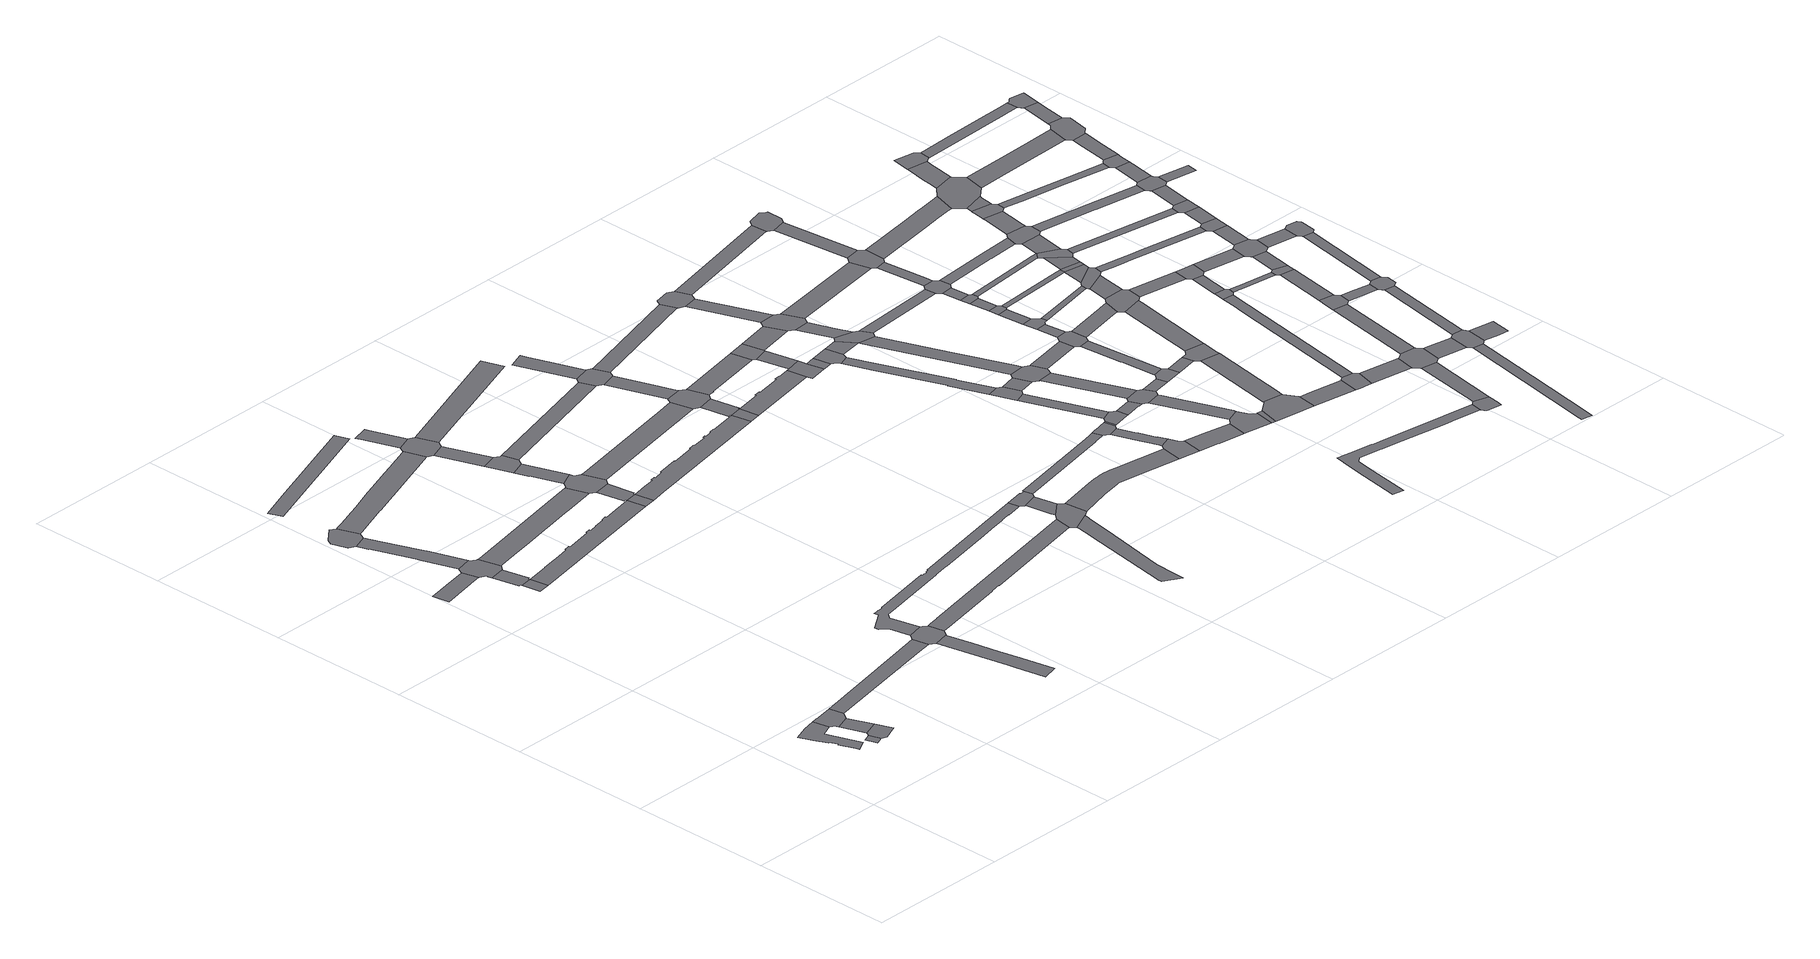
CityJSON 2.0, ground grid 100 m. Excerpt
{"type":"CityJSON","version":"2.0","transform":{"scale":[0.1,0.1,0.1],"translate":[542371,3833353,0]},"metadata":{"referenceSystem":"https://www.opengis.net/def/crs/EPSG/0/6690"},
"CityObjects":{
"road1":{"type":"Road","attributes":{"RoadStructureAttribute.sectionType":"1"},"geometry":[{"type":"MultiSurface","lod":"1","boundaries":[[[0,1,2,3,4,5,6,7,8,9,10,11,12]]]}]},
"road2":{"type":"Road","attributes":{"RoadStructureAttribute.sectionType":"1"},"geometry":[{"type":"MultiSurface","lod":"1","boundaries":[[[13,14,15,16]]]}]},
"road3":{"type":"Road","attributes":{"RoadStructureAttribute.sectionType":"1"},"geometry":[{"type":"MultiSurface","lod":"1","boundaries":[[[17,18,19,20]]]}]},
"road4":{"type":"Road","geometry":[{"type":"MultiSurface","lod":"1","boundaries":[[[21,22,23,0,12,24,25,26,18,17,27]]]}]},
"road5":{"type":"Road","geometry":[{"type":"MultiSurface","lod":"1","boundaries":[[[20,19,28,29,13,16,30,31,32,33]]]}]},
"road6":{"type":"Road","attributes":{"RoadStructureAttribute.sectionType":"1"},"geometry":[{"type":"MultiSurface","lod":"1","boundaries":[[[34,35,36,37,38,39,40,41]]]}]},
"road7":{"type":"Road","attributes":{"RoadStructureAttribute.sectionType":"1"},"geometry":[{"type":"MultiSurface","lod":"1","boundaries":[[[42,43,44,21,27,45,46,47]]]}]},
"road8":{"type":"Road","geometry":[{"type":"MultiSurface","lod":"1","boundaries":[[[48,49,50,51,52,53,54,55,56,57,58,59,60]]]}]},
"road9":{"type":"Road","geometry":[{"type":"MultiSurface","lod":"1","boundaries":[[[61,62,63,64]]]}]},
"road10":{"type":"Road","attributes":{"RoadStructureAttribute.sectionType":"1"},"geometry":[{"type":"MultiSurface","lod":"1","boundaries":[[[65,66,67,68,69,70,62,61]]]}]},
"road11":{"type":"Road","attributes":{"RoadStructureAttribute.sectionType":"1"},"geometry":[{"type":"MultiSurface","lod":"1","boundaries":[[[71,72,73,58,57,74,75,76,77,78,79]]]}]},
"road12":{"type":"Road","geometry":[{"type":"MultiSurface","lod":"1","boundaries":[[[80,81,79,78,82,83,84,34,41,85,86,87,68,67,88,89,90]]]}]},
"road13":{"type":"Road","attributes":{"RoadStructureAttribute.sectionType":"1"},"geometry":[{"type":"MultiSurface","lod":"1","boundaries":[[[91,92,93,94,95,96,97,98,99,100,101]]]}]},
"road14":{"type":"Road","geometry":[{"type":"MultiSurface","lod":"1","boundaries":[[[102,103,104,42,47,105,97,96,106,107]]]}]},
"road15":{"type":"Road","attributes":{"RoadStructureAttribute.sectionType":"1"},"geometry":[{"type":"MultiSurface","lod":"1","boundaries":[[[108,109,110,111,112]]]}]},
"road16":{"type":"Road","attributes":{"RoadStructureAttribute.sectionType":"1"},"geometry":[{"type":"MultiSurface","lod":"1","boundaries":[[[113,114,115,116,117,118,119,120,121,122,60,59,123,124,125,126,127]]]}]},
"road17":{"type":"Road","attributes":{"RoadStructureAttribute.sectionType":"1"},"geometry":[{"type":"MultiSurface","lod":"1","boundaries":[[[128,129,130,131,132,133,134,135,136,137,138,139,140,141,142,143,144,145,146,147,148,149,150,151,152,61,64,153]]]}]},
"road18":{"type":"Road","attributes":{"RoadStructureAttribute.sectionType":"1"},"geometry":[{"type":"MultiSurface","lod":"1","boundaries":[[[154,155,90,89,156,157,158,159,160,161,162]]]}]},
"road19":{"type":"Road","attributes":{"RoadStructureAttribute.sectionType":"1"},"geometry":[{"type":"MultiSurface","lod":"1","boundaries":[[[163,164,165,166,167,168]]]}]},
"road20":{"type":"Road","geometry":[{"type":"MultiSurface","lod":"1","boundaries":[[[168,167,113,127,169,170,171,172]]]}]},
"road21":{"type":"Road","attributes":{"RoadStructureAttribute.sectionType":"1"},"geometry":[{"type":"MultiSurface","lod":"1","boundaries":[[[170,169,173,174]]]}]},
"road22":{"type":"Road","geometry":[{"type":"MultiSurface","lod":"1","boundaries":[[[175,128,153,176]]]}]},
"road23":{"type":"Road","attributes":{"RoadStructureAttribute.sectionType":"1"},"geometry":[{"type":"MultiSurface","lod":"1","boundaries":[[[177,178,179,180,181,182,128,175]]]}]},
"road24":{"type":"Road","geometry":[{"type":"MultiSurface","lod":"1","boundaries":[[[183,184,174,173,185,186,187,188,189,190]]]}]},
"road25":{"type":"Road","attributes":{"RoadStructureAttribute.sectionType":"1"},"geometry":[{"type":"MultiSurface","lod":"1","boundaries":[[[191,187,186,192,193,194,195,196]]]}]},
"road26":{"type":"Road","geometry":[{"type":"MultiSurface","lod":"1","boundaries":[[[197,198,196,195,199,200,154,162,180,179,201,202]]]}]},
"road27":{"type":"Road","attributes":{"RoadStructureAttribute.sectionType":"1"},"geometry":[{"type":"MultiSurface","lod":"1","boundaries":[[[203,204,205,206,207,208,209,210,211,212,213,214,215,216,217,218,219,220,221,222,223,224,225,226,227,104,103,228,229,230,231,232,233,234,235,236,237,238,239,240,241,242,243,244,245,246,247]]]}]},
"road28":{"type":"Road","attributes":{"RoadStructureAttribute.sectionType":"1"},"geometry":[{"type":"MultiSurface","lod":"1","boundaries":[[[248,249,250,251,252,253,254,107,106,255,256,257,258,259,260,261,262]]]}]},
"road29":{"type":"Road","attributes":{"RoadStructureAttribute.sectionType":"1"},"geometry":[{"type":"MultiSurface","lod":"1","boundaries":[[[263,172,171,264]]]}]},
"road30":{"type":"Road","attributes":{"RoadStructureAttribute.sectionType":"1"},"geometry":[{"type":"MultiSurface","lod":"1","boundaries":[[[265,266,267,268,269,270,271,272,273,274,275,276,277,278,279,280,281,282,283,284,285,286,175,176,287,288,289]]]}]},
"road31":{"type":"Road","attributes":{"RoadStructureAttribute.sectionType":"1"},"geometry":[{"type":"MultiSurface","lod":"1","boundaries":[[[290,291,292,190,189,293,294,295]]]}]},
"road32":{"type":"Road","attributes":{"RoadStructureAttribute.sectionType":"1"},"geometry":[{"type":"MultiSurface","lod":"1","boundaries":[[[296,297,298,299,202,201,300,301]]]}]},
"road33":{"type":"Road","attributes":{"RoadStructureAttribute.sectionType":"1"},"geometry":[{"type":"MultiSurface","lod":"1","boundaries":[[[302,303,304,305,306,307,308,309,310,311,312,313,314,315]]]}]},
"road34":{"type":"Road","geometry":[{"type":"MultiSurface","lod":"1","boundaries":[[[316,317,318,248,262,319,320,308,307,321,322]]]}]},
"road35":{"type":"Road","attributes":{"RoadStructureAttribute.sectionType":"1"},"geometry":[{"type":"MultiSurface","lod":"1","boundaries":[[[323,324,325,318,317]]]}]},
"road36":{"type":"Road","geometry":[{"type":"MultiSurface","lod":"1","boundaries":[[[326,327,203,247,328,324,323,329,330,331]]]}]},
"road37":{"type":"Road","attributes":{"RoadStructureAttribute.sectionType":"1"},"geometry":[{"type":"MultiSurface","lod":"1","boundaries":[[[332,333,334,335,336,337,338]]]}]},
"road38":{"type":"Road","geometry":[{"type":"MultiSurface","lod":"1","boundaries":[[[339,265,289,340]]]}]},
"road39":{"type":"Road","geometry":[{"type":"MultiSurface","lod":"1","boundaries":[[[341,338,337,290,295,342,343,344,345]]]}]},
"road40":{"type":"Road","attributes":{"RoadStructureAttribute.sectionType":"1"},"geometry":[{"type":"MultiSurface","lod":"1","boundaries":[[[346,347,348,349,350,351,265,339]]]}]},
"road41":{"type":"Road","attributes":{"RoadStructureAttribute.sectionType":"1"},"geometry":[{"type":"MultiSurface","lod":"1","boundaries":[[[352,353,343,342,354,355,356]]]}]},
"road42":{"type":"Road","geometry":[{"type":"MultiSurface","lod":"1","boundaries":[[[356,355,357,296,301,349,348,358,359,360]]]}]},
"road43":{"type":"Road","attributes":{"RoadStructureAttribute.sectionType":"1"},"geometry":[{"type":"MultiSurface","lod":"1","boundaries":[[[361,362,363,364,365,366,367,368,369,339,340,370]]]}]},
"road44":{"type":"Road","attributes":{"RoadStructureAttribute.sectionType":"1"},"geometry":[{"type":"MultiSurface","lod":"1","boundaries":[[[371,372,373,374,375,376,377,378,379,380,381,382,322,321,383,384,385,386,387,388,389,390,391]]]}]},
"road45":{"type":"Road","attributes":{"RoadStructureAttribute.sectionType":"1"},"geometry":[{"type":"MultiSurface","lod":"1","boundaries":[[[392,393,394,395,331,330,396,397,398]]]}]},
"road46":{"type":"Road","attributes":{"RoadStructureAttribute.sectionType":"1"},"geometry":[{"type":"MultiSurface","lod":"1","boundaries":[[[399,360,359,400,401,402]]]}]},
"road47":{"type":"Road","attributes":{"RoadStructureAttribute.sectionType":"1"},"geometry":[{"type":"MultiSurface","lod":"1","boundaries":[[[403,345,344,404]]]}]},
"road48":{"type":"Road","geometry":[{"type":"MultiSurface","lod":"1","boundaries":[[[405,406,407,408,361,370,409,410,411]]]}]},
"road49":{"type":"Road","attributes":{"RoadStructureAttribute.sectionType":"1"},"geometry":[{"type":"MultiSurface","lod":"1","boundaries":[[[412,413,408,407]]]}]},
"road50":{"type":"Road","geometry":[{"type":"MultiSurface","lod":"1","boundaries":[[[414,399,402,415,413,412,416]]]}]},
"road51":{"type":"Road","attributes":{"RoadStructureAttribute.sectionType":"1"},"geometry":[{"type":"MultiSurface","lod":"1","boundaries":[[[417,411,410,418,419]]]}]},
"road52":{"type":"Road","geometry":[{"type":"MultiSurface","lod":"1","boundaries":[[[420,421,422,423,424,391,390,425,426]]]}]},
"road53":{"type":"Road","geometry":[{"type":"MultiSurface","lod":"1","boundaries":[[[427,428,429,430,431,432,392,398,433,434,435,436]]]}]},
"road54":{"type":"Road","attributes":{"RoadStructureAttribute.sectionType":"1"},"geometry":[{"type":"MultiSurface","lod":"1","boundaries":[[[437,438,439,440,435,434,441,442,443,444,445,423,422]]]}]},
"road55":{"type":"Road","geometry":[{"type":"MultiSurface","lod":"1","boundaries":[[[446,417,419,447,448,449,450]]]}]},
"road56":{"type":"Road","attributes":{"RoadStructureAttribute.sectionType":"1"},"geometry":[{"type":"MultiSurface","lod":"1","boundaries":[[[451,414,416,452]]]}]},
"road57":{"type":"Road","attributes":{"RoadStructureAttribute.sectionType":"1"},"geometry":[{"type":"MultiSurface","lod":"1","boundaries":[[[453,454,455,456,449,448,457,458,459,460,461]]]}]},
"road58":{"type":"Road","attributes":{"RoadStructureAttribute.sectionType":"1"},"geometry":[{"type":"MultiSurface","lod":"1","boundaries":[[[462,463,427,436,464]]]}]},
"road59":{"type":"Road","geometry":[{"type":"MultiSurface","lod":"1","boundaries":[[[461,460,465,466,467,468,469,470]]]}]},
"road60":{"type":"Road","attributes":{"RoadStructureAttribute.sectionType":"1"},"geometry":[{"type":"MultiSurface","lod":"1","boundaries":[[[468,467,471,472]]]}]},
"road61":{"type":"Road","geometry":[{"type":"MultiSurface","lod":"1","boundaries":[[[473,472,471,462,464,474,475,476]]]}]},
"road62":{"type":"Road","attributes":{"RoadStructureAttribute.sectionType":"1"},"geometry":[{"type":"MultiSurface","lod":"1","boundaries":[[[477,446,450,478,479]]]}]},
"road63":{"type":"Road","attributes":{"RoadStructureAttribute.sectionType":"1"},"geometry":[{"type":"MultiSurface","lod":"1","boundaries":[[[480,426,425,481,482,483,484,485]]]}]},
"road64":{"type":"Road","geometry":[{"type":"MultiSurface","lod":"1","boundaries":[[[486,487,488,403,404,489,490,491,492,493]]]}]},
"road65":{"type":"Road","attributes":{"RoadStructureAttribute.sectionType":"1"},"geometry":[{"type":"MultiSurface","lod":"1","boundaries":[[[494,470,469,495]]]}]},
"road66":{"type":"Road","attributes":{"RoadStructureAttribute.sectionType":"1"},"geometry":[{"type":"MultiSurface","lod":"1","boundaries":[[[491,490,496,497]]]}]},
"road67":{"type":"Road","geometry":[{"type":"MultiSurface","lod":"1","boundaries":[[[497,496,451,452,498,499,500,501]]]}]},
"road68":{"type":"Road","attributes":{"RoadStructureAttribute.sectionType":"1"},"geometry":[{"type":"MultiSurface","lod":"1","boundaries":[[[502,476,475,503,504,505]]]}]},
"road69":{"type":"Road","attributes":{"RoadStructureAttribute.sectionType":"1"},"geometry":[{"type":"MultiSurface","lod":"1","boundaries":[[[506,499,498,507,508,509]]]}]},
"road70":{"type":"Road","geometry":[{"type":"MultiSurface","lod":"1","boundaries":[[[508,510,511,477,479,512,513,514,509]]]}]},
"road71":{"type":"Road","attributes":{"RoadStructureAttribute.sectionType":"1"},"geometry":[{"type":"MultiSurface","lod":"1","boundaries":[[[479,515,516,517,518,519,512]]]}]},
"road72":{"type":"Road","geometry":[{"type":"MultiSurface","lod":"1","boundaries":[[[520,517,516,494,495,521,522,523,524,525,526,527,528,529]]]}]},
"road73":{"type":"Road","attributes":{"RoadStructureAttribute.sectionType":"1"},"geometry":[{"type":"MultiSurface","lod":"1","boundaries":[[[530,523,522,531,532]]]}]},
"road74":{"type":"Road","geometry":[{"type":"MultiSurface","lod":"1","boundaries":[[[533,532,531,534,502,505,535,536,537,538,539,540]]]}]},
"road75":{"type":"Road","attributes":{"RoadStructureAttribute.sectionType":"1"},"geometry":[{"type":"MultiSurface","lod":"1","boundaries":[[[541,542,543,544,485,484,545,546]]]}]},
"road76":{"type":"Road","attributes":{"RoadStructureAttribute.sectionType":"1"},"geometry":[{"type":"MultiSurface","lod":"1","boundaries":[[[547,548,537,536,543,542]]]}]},
"road77":{"type":"Road","geometry":[{"type":"MultiSurface","lod":"1","boundaries":[[[549,546,545,550,551]]]}]},
"road78":{"type":"Road","attributes":{"RoadStructureAttribute.sectionType":"1"},"geometry":[{"type":"MultiSurface","lod":"1","boundaries":[[[552,553,554,540,539,555,556]]]}]},
"road79":{"type":"Road","attributes":{"RoadStructureAttribute.sectionType":"1"},"geometry":[{"type":"MultiSurface","lod":"1","boundaries":[[[557,558,529,528,559]]]}]},
"road80":{"type":"Road","attributes":{"RoadStructureAttribute.sectionType":"1"},"geometry":[{"type":"MultiSurface","lod":"1","boundaries":[[[560,561,562,563,564,565,566,567,568,569,570,571,572,573,574,575,576,577,578,579,580,581,582,583]]]}]},
"road81":{"type":"Road","attributes":{"RoadStructureAttribute.sectionType":"1"},"geometry":[{"type":"MultiSurface","lod":"1","boundaries":[[[584,514,513,585]]]}]},
"road82":{"type":"Road","geometry":[{"type":"MultiSurface","lod":"1","boundaries":[[[586,587,551,550,588,589,590,591,592,593,594]]]}]},
"road83":{"type":"Road","attributes":{"RoadStructureAttribute.sectionType":"1"},"geometry":[{"type":"MultiSurface","lod":"1","boundaries":[[[595,501,500,596]]]}]},
"road84":{"type":"Road","geometry":[{"type":"MultiSurface","lod":"1","boundaries":[[[597,598,599,600,552,556,601,602]]]}]},
"road85":{"type":"Road","attributes":{"RoadStructureAttribute.sectionType":"1"},"geometry":[{"type":"MultiSurface","lod":"1","boundaries":[[[603,493,492,604]]]}]},
"road86":{"type":"Road","attributes":{"RoadStructureAttribute.sectionType":"1"},"geometry":[{"type":"MultiSurface","lod":"1","boundaries":[[[605,606,607,608,609,610,598,597]]]}]},
"road87":{"type":"Road","geometry":[{"type":"MultiSurface","lod":"1","boundaries":[[[611,612,613,614,615,616,557,559,617,618,608,607,619,620,621,622]]]}]},
"road88":{"type":"Road","attributes":{"RoadStructureAttribute.sectionType":"1"},"geometry":[{"type":"MultiSurface","lod":"1","boundaries":[[[623,602,601,624]]]}]},
"road89":{"type":"Road","attributes":{"RoadStructureAttribute.sectionType":"1"},"geometry":[{"type":"MultiSurface","lod":"1","boundaries":[[[625,626,614,613]]]}]},
"road90":{"type":"Road","attributes":{"RoadStructureAttribute.sectionType":"1"},"geometry":[{"type":"MultiSurface","lod":"1","boundaries":[[[627,586,594,628,629,630,631]]]}]},
"road91":{"type":"Road","geometry":[{"type":"MultiSurface","lod":"1","boundaries":[[[632,633,634,626,625,635,636,637,638]]]}]},
"road92":{"type":"Road","attributes":{"RoadStructureAttribute.sectionType":"1"},"geometry":[{"type":"MultiSurface","lod":"1","boundaries":[[[639,640,634,633]]]}]},
"road93":{"type":"Road","attributes":{"RoadStructureAttribute.sectionType":"1"},"geometry":[{"type":"MultiSurface","lod":"1","boundaries":[[[641,590,589,642,643]]]}]},
"road94":{"type":"Road","geometry":[{"type":"MultiSurface","lod":"1","boundaries":[[[644,645,640,639,646,647]]]}]},
"road95":{"type":"Road","attributes":{"RoadStructureAttribute.sectionType":"1"},"geometry":[{"type":"MultiSurface","lod":"1","boundaries":[[[648,649,645,644]]]}]},
"road96":{"type":"Road","geometry":[{"type":"MultiSurface","lod":"1","boundaries":[[[650,651,649,648,652,653]]]}]},
"road97":{"type":"Road","attributes":{"RoadStructureAttribute.sectionType":"1"},"geometry":[{"type":"MultiSurface","lod":"1","boundaries":[[[654,655,651,650]]]}]},
"road98":{"type":"Road","geometry":[{"type":"MultiSurface","lod":"1","boundaries":[[[656,657,658,659,623,624,660,661,627,631,662,663]]]}]},
"road99":{"type":"Road","geometry":[{"type":"MultiSurface","lod":"1","boundaries":[[[664,665,666,584,585,667,655,654,668,669]]]}]},
"road100":{"type":"Road","attributes":{"RoadStructureAttribute.sectionType":"1"},"geometry":[{"type":"MultiSurface","lod":"1","boundaries":[[[670,671,672,673,674,665,664]]]}]},
"road101":{"type":"Road","attributes":{"RoadStructureAttribute.sectionType":"1"},"geometry":[{"type":"MultiSurface","lod":"1","boundaries":[[[675,676,677,622,621,678,679]]]}]},
"road102":{"type":"Road","geometry":[{"type":"MultiSurface","lod":"1","boundaries":[[[680,681,682,595,596,683,673,672,684,685]]]}]},
"road103":{"type":"Road","geometry":[{"type":"MultiSurface","lod":"1","boundaries":[[[686,687,643,642,688,689,690,691,692]]]}]},
"road104":{"type":"Road","attributes":{"RoadStructureAttribute.sectionType":"1"},"geometry":[{"type":"MultiSurface","lod":"1","boundaries":[[[693,694,638,637,695]]]}]},
"road105":{"type":"Road","attributes":{"RoadStructureAttribute.sectionType":"1"},"geometry":[{"type":"MultiSurface","lod":"1","boundaries":[[[696,697,698,682,681]]]}]},
"road106":{"type":"Road","attributes":{"RoadStructureAttribute.sectionType":"1"},"geometry":[{"type":"MultiSurface","lod":"1","boundaries":[[[699,700,701,702,656,663]]]}]},
"road107":{"type":"Road","geometry":[{"type":"MultiSurface","lod":"1","boundaries":[[[703,704,705,583,582,706,707,708,709,710]]]}]},
"road108":{"type":"Road","attributes":{"RoadStructureAttribute.sectionType":"1"},"geometry":[{"type":"MultiSurface","lod":"1","boundaries":[[[711,712,647,646,713,714]]]}]},
"road109":{"type":"Road","geometry":[{"type":"MultiSurface","lod":"1","boundaries":[[[715,716,717,718,719,720,603,604,721,722,697,696,723,724,725,726]]]}]},
"road110":{"type":"Road","attributes":{"RoadStructureAttribute.sectionType":"1"},"geometry":[{"type":"MultiSurface","lod":"1","boundaries":[[[690,689,727,728]]]}]},
"road111":{"type":"Road","attributes":{"RoadStructureAttribute.sectionType":"1"},"geometry":[{"type":"MultiSurface","lod":"1","boundaries":[[[729,730,653,652,731,732]]]}]},
"road112":{"type":"Road","geometry":[{"type":"MultiSurface","lod":"1","boundaries":[[[733,734,735,675,679,736,737,701,700,738,739]]]}]},
"road113":{"type":"Road","attributes":{"RoadStructureAttribute.sectionType":"1"},"geometry":[{"type":"MultiSurface","lod":"1","boundaries":[[[740,741,703,710,742,743]]]}]},
"road114":{"type":"Road","attributes":{"RoadStructureAttribute.sectionType":"1"},"geometry":[{"type":"MultiSurface","lod":"1","boundaries":[[[744,745,746,669,668,747,748,749]]]}]},
"road115":{"type":"Road","attributes":{"RoadStructureAttribute.sectionType":"1"},"geometry":[{"type":"MultiSurface","lod":"1","boundaries":[[[750,751,752,686,692,753,754]]]}]},
"road116":{"type":"Road","attributes":{"RoadStructureAttribute.sectionType":"1"},"geometry":[{"type":"MultiSurface","lod":"1","boundaries":[[[755,756,757,758,734,733]]]}]},
"road117":{"type":"Road","geometry":[{"type":"MultiSurface","lod":"1","boundaries":[[[759,760,761,762,693,695,763,764,757,756,765,766]]]}]},
"road118":{"type":"Road","geometry":[{"type":"MultiSurface","lod":"1","boundaries":[[[767,768,769,770,728,727,771,740,743,772,773,774,775]]]}]},
"road119":{"type":"Road","geometry":[{"type":"MultiSurface","lod":"1","boundaries":[[[714,776,777,778,761,760,779]]]}]},
"road120":{"type":"Road","attributes":{"RoadStructureAttribute.sectionType":"1"},"geometry":[{"type":"MultiSurface","lod":"1","boundaries":[[[780,781,782,783,784,785,685,684,786,787,788,789,790,791,792]]]}]},
"road121":{"type":"Road","geometry":[{"type":"MultiSurface","lod":"1","boundaries":[[[793,711,714,779,794]]]}]},
"road122":{"type":"Road","attributes":{"RoadStructureAttribute.sectionType":"1"},"geometry":[{"type":"MultiSurface","lod":"1","boundaries":[[[795,796,797,798,799,800,801,802,803,804]]]}]},
"road123":{"type":"Road","attributes":{"RoadStructureAttribute.sectionType":"1"},"geometry":[{"type":"MultiSurface","lod":"1","boundaries":[[[805,793,794,806]]]}]},
"road124":{"type":"Road","attributes":{"RoadStructureAttribute.sectionType":"1"},"geometry":[{"type":"MultiSurface","lod":"1","boundaries":[[[739,738,807,808]]]}]},
"road125":{"type":"Road","geometry":[{"type":"MultiSurface","lod":"1","boundaries":[[[729,732,809,805,806,810,811,812,813,814,815]]]}]},
"road126":{"type":"Road","geometry":[{"type":"MultiSurface","lod":"1","boundaries":[[[816,817,750,754,818,819,820]]]}]},
"road127":{"type":"Road","attributes":{"RoadStructureAttribute.sectionType":"1"},"geometry":[{"type":"MultiSurface","lod":"1","boundaries":[[[821,773,772,822,823,824]]]}]},
"road128":{"type":"Road","geometry":[{"type":"MultiSurface","lod":"1","boundaries":[[[825,826,729,815,827,828]]]}]},
"road129":{"type":"Road","attributes":{"RoadStructureAttribute.sectionType":"1"},"geometry":[{"type":"MultiSurface","lod":"1","boundaries":[[[829,767,775,830]]]}]},
"road130":{"type":"Road","attributes":{"RoadStructureAttribute.sectionType":"1"},"geometry":[{"type":"MultiSurface","lod":"1","boundaries":[[[831,816,820,832]]]}]},
"road131":{"type":"Road","geometry":[{"type":"MultiSurface","lod":"1","boundaries":[[[833,834,744,749,835,836,825,828,837,838,839,840]]]}]},
"road132":{"type":"Road","geometry":[{"type":"MultiSurface","lod":"1","boundaries":[[[841,842,808,807,843,831,832,844,845,846,847]]]}]},
"road133":{"type":"Road","geometry":[{"type":"MultiSurface","lod":"1","boundaries":[[[848,824,823,795,804,849,850,851,852]]]}]},
"road134":{"type":"Road","attributes":{"RoadStructureAttribute.sectionType":"1"},"geometry":[{"type":"MultiSurface","lod":"1","boundaries":[[[853,854,855,856,833,840,857,858,859]]]}]},
"road135":{"type":"Road","attributes":{"RoadStructureAttribute.sectionType":"1"},"geometry":[{"type":"MultiSurface","lod":"1","boundaries":[[[860,861,819,818,862,863,864,865]]]}]},
"road136":{"type":"Road","geometry":[{"type":"MultiSurface","lod":"1","boundaries":[[[866,867,868,829,830,869,870,871,872,873,874]]]}]},
"road137":{"type":"Road","geometry":[{"type":"MultiSurface","lod":"1","boundaries":[[[875,876,877,878,853,859,879,880,881,882,883]]]}]},
"road138":{"type":"Road","attributes":{"RoadStructureAttribute.sectionType":"1"},"geometry":[{"type":"MultiSurface","lod":"1","boundaries":[[[884,885,766,765,886,887,888,889,890,891]]]}]},
"road139":{"type":"Road","attributes":{"RoadStructureAttribute.sectionType":"1"},"geometry":[{"type":"MultiSurface","lod":"1","boundaries":[[[892,893,894,895,896,875,883]]]}]},
"road140":{"type":"Road","attributes":{"RoadStructureAttribute.sectionType":"1"},"geometry":[{"type":"MultiSurface","lod":"1","boundaries":[[[850,849,897,898,899]]]}]},
"road141":{"type":"Road","attributes":{"RoadStructureAttribute.sectionType":"1"},"geometry":[{"type":"MultiSurface","lod":"1","boundaries":[[[900,866,874,901]]]}]},
"road142":{"type":"Road","attributes":{"RoadStructureAttribute.sectionType":"1"},"geometry":[{"type":"MultiSurface","lod":"1","boundaries":[[[847,846,902,903]]]}]},
"road143":{"type":"Road","attributes":{"RoadStructureAttribute.sectionType":"1"},"geometry":[{"type":"MultiSurface","lod":"1","boundaries":[[[904,905,848,852,906]]]}]},
"road144":{"type":"Road","geometry":[{"type":"MultiSurface","lod":"1","boundaries":[[[907,908,909,910,780,792,911,912,913,896,895,914,915]]]}]},
"road145":{"type":"Road","attributes":{"RoadStructureAttribute.sectionType":"1"},"geometry":[{"type":"MultiSurface","lod":"1","boundaries":[[[916,871,870,917,918,919]]]}]},
"road146":{"type":"Road","attributes":{"RoadStructureAttribute.sectionType":"1"},"geometry":[{"type":"MultiSurface","lod":"1","boundaries":[[[812,811,920,921,922,923]]]}]},
"road147":{"type":"Road","geometry":[{"type":"MultiSurface","lod":"1","boundaries":[[[924,925,865,864,926,900,901,927,928]]]}]},
"road148":{"type":"Road","attributes":{"RoadStructureAttribute.sectionType":"1"},"geometry":[{"type":"MultiSurface","lod":"1","boundaries":[[[929,924,928,930]]]}]},
"road149":{"type":"Road","attributes":{"RoadStructureAttribute.sectionType":"1"},"geometry":[{"type":"MultiSurface","lod":"1","boundaries":[[[931,932,933,934,935,910,909,936,937,938]]]}]},
"road150":{"type":"Road","geometry":[{"type":"MultiSurface","lod":"1","boundaries":[[[939,940,941,919,918,942,943,904,906,944,945,946,947,948]]]}]},
"road151":{"type":"Road","attributes":{"RoadStructureAttribute.sectionType":"1"},"geometry":[{"type":"MultiSurface","lod":"1","boundaries":[[[949,950,839,838,951,952,953,954]]]}]},
"road152":{"type":"Road","geometry":[{"type":"MultiSurface","lod":"1","boundaries":[[[955,956,957,903,902,958,959,929,930,960,961,962,963,964,965,966]]]}]},
"road153":{"type":"Road","geometry":[{"type":"MultiSurface","lod":"1","boundaries":[[[967,968,931,938,969,970,971,972]]]}]},
"road154":{"type":"Road","attributes":{"RoadStructureAttribute.sectionType":"1"},"geometry":[{"type":"MultiSurface","lod":"1","boundaries":[[[973,955,966,974]]]}]},
"road155":{"type":"Road","attributes":{"RoadStructureAttribute.sectionType":"1"},"geometry":[{"type":"MultiSurface","lod":"1","boundaries":[[[975,976,881,880,977,978,979,980,981,982]]]}]},
"road156":{"type":"Road","geometry":[{"type":"MultiSurface","lod":"1","boundaries":[[[983,984,985,891,890,986,987,973,974,988]]]}]},
"road157":{"type":"Road","attributes":{"RoadStructureAttribute.sectionType":"1"},"geometry":[{"type":"MultiSurface","lod":"1","boundaries":[[[989,939,948,990]]]}]},
"road158":{"type":"Road","attributes":{"RoadStructureAttribute.sectionType":"1"},"geometry":[{"type":"MultiSurface","lod":"1","boundaries":[[[963,962,991,992]]]}]},
"road159":{"type":"Road","attributes":{"RoadStructureAttribute.sectionType":"1"},"geometry":[{"type":"MultiSurface","lod":"1","boundaries":[[[993,983,988,994]]]}]},
"road160":{"type":"Road","geometry":[{"type":"MultiSurface","lod":"1","boundaries":[[[995,996,923,922,997,993,994,998,999,1000]]]}]},
"road161":{"type":"Road","attributes":{"RoadStructureAttribute.sectionType":"1"},"geometry":[{"type":"MultiSurface","lod":"1","boundaries":[[[1001,1002,1003,915,914,1004,1005,1006,1007,1008]]]}]},
"road162":{"type":"Road","geometry":[{"type":"MultiSurface","lod":"1","boundaries":[[[1009,1010,1011,992,991,1012,1013,989,990,1014,1015,1016,1017,1018,1019,1020]]]}]},
"road163":{"type":"Road","attributes":{"RoadStructureAttribute.sectionType":"1"},"geometry":[{"type":"MultiSurface","lod":"1","boundaries":[[[1021,995,1000,1022]]]}]},
"road164":{"type":"Road","geometry":[{"type":"MultiSurface","lod":"1","boundaries":[[[1023,1024,954,953,1025,1026,1021,1022,1027,1028,1029,1030,1031]]]}]},
"road165":{"type":"Road","attributes":{"RoadStructureAttribute.sectionType":"1"},"geometry":[{"type":"MultiSurface","lod":"1","boundaries":[[[1032,1033,1023,1031,1034,1035]]]}]},
"road166":{"type":"Road","attributes":{"RoadStructureAttribute.sectionType":"1"},"geometry":[{"type":"MultiSurface","lod":"1","boundaries":[[[1036,1037,1038,1039,971,970,1040,1041,1042,1043,1044]]]}]},
"road167":{"type":"Road","geometry":[{"type":"MultiSurface","lod":"1","boundaries":[[[1045,1046,982,981,1047,1032,1035,1048,1049,1050]]]}]},
"road168":{"type":"Road","attributes":{"RoadStructureAttribute.sectionType":"1"},"geometry":[{"type":"MultiSurface","lod":"1","boundaries":[[[1051,1029,1028,1052,1053,1054]]]}]},
"road169":{"type":"Road","attributes":{"RoadStructureAttribute.sectionType":"1"},"geometry":[{"type":"MultiSurface","lod":"1","boundaries":[[[1055,1056,1057,1058,1045,1050]]]}]},
"road170":{"type":"Road","geometry":[{"type":"MultiSurface","lod":"1","boundaries":[[[1059,1060,1061,1001,1008,1062,1057,1056,1063,1064,1065,1066,1067,1068]]]}]},
"road171":{"type":"Road","attributes":{"RoadStructureAttribute.sectionType":"1"},"geometry":[{"type":"MultiSurface","lod":"1","boundaries":[[[1069,1070,1059,1068,1071,1072]]]}]},
"road172":{"type":"Road","geometry":[{"type":"MultiSurface","lod":"1","boundaries":[[[1073,1074,1075,1036,1044,1076,1077,1069,1072,1078]]]}]}
},
"vertices":[
[478,948,0],[385,928,0],[281,888,0],[318,796,0],[359,704,0],[366,706,0],[389,654,0],[382,647,0],[425,536,0],[433,515,0],[506,557,0],[419,799,0],[502,832,0],
[589,589,0],[539,570,0],[562,486,0],[619,510,0],
[650,829,0],[542,788,0],[606,619,0],[714,660,0],
[661,983,0],[520,954,0],[519,956,0],[522,823,0],[527,821,0],[530,819,0],[682,882,0],
[604,617,0],[602,613,0],[643,500,0],[652,497,0],[655,496,0],[759,540,0],
[331,3720,0],[276,3709,0],[245,3703,0],[5,3654,0],[25,3537,0],[271,3588,0],[278,3590,0],[359,3606,0],
[1613,1184,0],[1392,1137,0],[1392,1136,0],[742,893,0],[1537,1051,0],[1637,1071,0],
[159,4654,0],[157,4655,0],[63,4577,0],[44,4538,0],[44,4537,0],[42,4534,0],[77,4425,0],[80,4424,0],[83,4422,0],[125,4402,0],[232,4442,0],[254,4487,0],[201,4632,0],
[556,3362,0],[470,3348,0],[494,3220,0],[580,3237,0],
[553,3376,0],[565,3378,0],[526,3566,0],[413,3542,0],[453,3356,0],[468,3359,0],
[383,4036,0],[365,4085,0],[270,4340,0],[153,4324,0],[155,4325,0],[261,4035,0],[273,4002,0],[353,3765,0],[466,3793,0],
[508,3760,0],[469,3784,0],[352,3762,0],[335,3727,0],[332,3721,0],[364,3607,0],[405,3583,0],[407,3570,0],[528,3568,0],[556,3604,0],[513,3757,0],
[1900,552,0],[1867,703,0],[1866,703,0],[1827,890,0],[1789,1067,0],[1789,1069,0],[1678,1042,0],[1783,551,0],[1793,499,0],[1836,288,0],[1947,317,0],
[1768,1242,0],[1755,1250,0],[1642,1224,0],[1676,1043,0],[1817,1109,0],[1797,1224,0],
[1005,5408,0],[260,5142,0],[51,5064,0],[86,4968,0],[1040,5309,0],
[1151,4972,0],[1137,4966,0],[956,4901,0],[888,4877,0],[710,4814,0],[646,4791,0],[467,4726,0],[401,4702,0],[267,4656,0],[215,4637,0],[264,4491,0],[269,4492,0],[543,4592,0],[545,4590,0],[1200,4822,0],
[1648,3580,0],[1485,3547,0],[1485,3545,0],[1418,3532,0],[1415,3542,0],[1376,3534,0],[1378,3526,0],[1297,3510,0],[1298,3507,0],[1238,3496,0],[1236,3507,0],[1199,3499,0],[1200,3492,0],[1062,3464,0],[1062,3461,0],[1006,3450,0],[1004,3460,0],[962,3453,0],[964,3444,0],[882,3428,0],[882,3426,0],[827,3415,0],[826,3417,0],[722,3396,0],[722,3394,0],[1674,3449,0],
[1501,3955,0],[533,3761,0],[573,3607,0],[741,3641,0],[790,3652,0],[878,3669,0],[1282,3750,0],[1328,3760,0],[1552,3804,0],
[1193,5295,0],[1184,5322,0],[1069,5291,0],[1082,5255,0],[1170,5013,0],[1281,5054,0],
[1244,4806,0],[1354,4846,0],[1378,4888,0],[1325,5035,0],
[1355,4492,0],[1470,4523,0],
[1734,3595,0],[1759,3465,0],
[1731,3609,0],[1746,3613,0],[1712,3802,0],[1595,3782,0],[1631,3589,0],[1646,3592,0],
[1514,4501,0],[1512,4502,0],[1371,4447,0],[1421,4309,0],[1532,4350,0],[1554,4389,0],[1555,4392,0],[1525,4504,0],
[1532,4349,0],[1456,4212,0],[1458,4212,0],[1517,4047,0],[1536,3999,0],[1635,4048,0],
[1646,4018,0],[1642,4028,0],[1533,3993,0],[1512,3958,0],[1743,3843,0],[1688,3993,0],
[3200,1874,0],[2279,1684,0],[2281,1678,0],[2259,1672,0],[2257,1668,0],[2255,1666,0],[2252,1663,0],[2247,1662,0],[2242,1662,0],[2238,1663,0],[2234,1667,0],[2216,1663,0],[2215,1671,0],[1763,1578,0],[1764,1573,0],[1729,1565,0],[1728,1571,0],[1723,1570,0],[1684,1561,0],[1681,1561,0],[1687,1532,0],[1558,1445,0],[1562,1414,0],[1606,1372,0],[1608,1370,0],[1706,1461,0],[1708,1463,0],[1730,1493,0],[1739,1495,0],[1788,1505,0],[2274,1603,0],[2274,1606,0],[2397,1630,0],[2398,1629,0],[2820,1715,0],[2820,1718,0],[2907,1737,0],[2907,1734,0],[3025,1757,0],[3025,1761,0],[3092,1774,0],[3103,1777,0],[3104,1774,0],[3203,1794,0],[3216,1797,0],
[3260,1528,0],[3252,1526,0],[3245,1524,0],[1894,1245,0],[1894,1244,0],[1883,1241,0],[1820,1228,0],[1899,1126,0],[1907,1127,0],[2005,1148,0],[2364,1222,0],[2364,1225,0],[2445,1243,0],[2446,1240,0],[3242,1406,0],
[2264,5370,0],[2316,5220,0],
[2825,3813,0],[2629,3774,0],[2627,3782,0],[2590,3774,0],[2591,3767,0],[2538,3756,0],[2535,3765,0],[2517,3761,0],[2518,3751,0],[2408,3730,0],[2406,3739,0],[2365,3731,0],[2368,3722,0],[2189,3686,0],[2187,3695,0],[2036,3665,0],[2037,3655,0],[1964,3639,0],[1962,3650,0],[1928,3643,0],[1931,3633,0],[1844,3616,0],[1876,3488,0],[2049,3522,0],[2852,3678,0],
[2480,4758,0],[2468,4755,0],[2467,4757,0],[2368,4611,0],[2510,4650,0],[2523,4653,0],
[2684,4190,0],[2541,4162,0],[1995,4052,0],[1719,3999,0],[1750,3844,0],[2725,4039,0],
[3273,565,0],[3280,718,0],[3373,1225,0],[3402,1385,0],[3405,1403,0],[3411,1431,0],[3274,1372,0],[3271,1352,0],[3255,1245,0],[3254,1239,0],[3151,574,0],[3150,564,0],[3150,555,0],[3268,486,0],
[3397,1646,0],[3394,1649,0],[3293,1565,0],[3244,1404,0],[3266,1380,0],[3455,1459,0],[3433,1619,0],
[3362,1807,0],[3251,1776,0],[3287,1596,0],
[3333,1892,0],[3332,1902,0],[3248,1778,0],[3364,1810,0],[3383,1840,0],[3371,1900,0],
[2619,4835,0],[2549,5029,0],[2492,5187,0],[2473,5239,0],[2361,5199,0],[2506,4800,0],[2621,4830,0],
[2913,3831,0],[2939,3695,0],
[2659,4812,0],[2568,4631,0],[2679,4662,0],[2699,4704,0],[2658,4809,0],
[2911,3841,0],[2921,3843,0],[2883,4043,0],[2768,4016,0],[2805,3821,0],[2823,3824,0],
[2820,4261,0],[2757,4439,0],[2569,4627,0],[2707,4234,0],[2823,4251,0],
[2706,4231,0],[2896,4061,0],[2911,4079,0],[2867,4227,0],
[3446,3936,0],[3364,3920,0],[3362,3927,0],[3326,3920,0],[3328,3912,0],[3145,3876,0],[3142,3884,0],[3101,3877,0],[3103,3867,0],[3472,3798,0],
[3955,1689,0],[3915,1694,0],[3872,1698,0],[3870,1698,0],[3858,1698,0],[3830,1698,0],[3807,1695,0],[3792,1693,0],[3785,1693,0],[3740,1685,0],[3673,1672,0],[3460,1624,0],[3461,1461,0],[3675,1517,0],[3817,1546,0],[3829,1548,0],[3842,1551,0],[3856,1548,0],[4100,1508,0],[4293,1477,0],[4317,1629,0],
[4165,2077,0],[4132,2068,0],[4085,2058,0],[3370,1910,0],[4098,1989,0],[4098,1992,0],[4184,2009,0],
[3365,4328,0],[2956,4087,0],[2956,4091,0],[3395,4178,0],
[3500,5040,0],[3539,4933,0],
[3583,3932,0],[3582,3935,0],[3576,3965,0],[3468,3940,0],[3486,3760,0],[3617,3786,0],[3588,3905,0],
[3529,4194,0],[3421,4163,0],
[3496,4355,0],[3416,4166,0],[3527,4201,0],
[3659,3919,0],[3626,3786,0],[3683,3796,0],
[4445,1629,0],[4443,1635,0],[4422,1691,0],[4340,1661,0],[4331,1648,0],[4449,1453,0],[4473,1604,0],
[4306,2110,0],[4204,2088,0],[4199,2087,0],[4192,2085,0],[4189,2084,0],[4187,2084,0],[4223,1989,0],[4225,1984,0],[4301,2006,0],[4320,2034,0],
[4399,1753,0],[4395,1752,0],[4350,1872,0],[4341,1895,0],[4265,1875,0],[4270,1858,0],[4269,1857,0],[4274,1844,0],[4333,1682,0],
[3796,3945,0],[3722,3776,0],[3731,3755,0],[3807,3785,0],[3820,3818,0],
[3734,4403,0],[3795,4255,0],
[4065,3113,0],[4067,3115,0],[3884,3588,0],[3882,3587,0],[3808,3555,0],[3982,3102,0],[3978,3100,0],[4076,2849,0],[4159,2869,0],
[4317,2115,0],[4305,2112,0],[4333,2037,0],
[4133,2691,0],[4130,2689,0],[4136,2673,0],[4218,2705,0],[4240,2735,0],[4197,2851,0],
[4337,2146,0],[4417,2176,0],
[4421,2166,0],[4453,2062,0],[4472,2066,0],[4455,2149,0],
[3900,3966,0],[3971,3844,0],[3985,3846,0],
[4618,1577,0],[4593,1430,0],[4598,1429,0],[4771,1401,0],[4786,1399,0],[4809,1543,0],
[3629,5103,0],[3520,5082,0],[3498,5041,0],[3538,4930,0],[3585,4911,0],[3694,4932,0],[3716,4978,0],[3676,5082,0],
[4315,2876,0],[4359,2757,0],
[3759,4445,0],[3874,4452,0],
[3837,4233,0],[3951,4241,0],[3976,4286,0],[3918,4430,0],
[4585,2174,0],[4592,2091,0],[4596,2089,0],[4623,2094,0],
[4015,4072,0],[3898,4071,0],[3928,3994,0],[4058,3962,0],
[3925,3991,0],[3911,3977,0],[4108,3830,0],[4132,3864,0],[4094,3943,0],
[3994,3822,0],[4339,2916,0],[4451,2927,0],[4437,2964,0],[4287,3359,0],
[4467,2919,0],[4402,2737,0],[4404,2740,0],[4518,2753,0],[4520,2757,0],[4529,2779,0],[4531,2784,0],[4536,2795,0],[4538,2800,0],[4497,2904,0],
[4710,2251,0],[4610,2205,0],[4719,2228,0],
[4722,2226,0],[4605,2206,0],[4655,2076,0],[4658,2076,0],[4767,2097,0],[4769,2101,0],[4786,2134,0],[4751,2209,0],
[4979,1538,0],[4949,1617,0],[4847,1578,0],[4815,1543,0],[4994,1366,0],[5017,1509,0],
[4943,1633,0],[4774,2077,0],
[5018,1510,0],[5024,1361,0],[5056,1503,0],
[4901,2238,0],[4900,2237,0],[4761,2211,0],[4914,2159,0],[4921,2161,0],
[4829,2970,0],[4507,2906,0],[4842,2861,0],
[5763,660,0],[5305,730,0],[5234,742,0],[5218,745,0],[5055,773,0],[4997,783,0],[4996,780,0],[4954,788,0],[4943,722,0],[4919,582,0],[4866,242,0],[4947,230,0],[4999,582,0],[5014,666,0],[5048,691,0],[5050,693,0],[5219,664,0],[5221,664,0],[5305,649,0],[5694,589,0],[5751,581,0],[5757,580,0],[5969,548,0],[5982,627,0],
[4727,3988,0],[4736,3909,0],
[5141,1576,0],[5139,1564,0],[5149,1341,0],[5314,1315,0],[5337,1456,0],[5335,1460,0],[5321,1485,0],[5297,1531,0],[5286,1553,0],
[4651,4547,0],[4687,4400,0],
[5008,2291,0],[4930,2275,0],[4930,2268,0],[4908,2245,0],[5054,2187,0],[5038,2266,0],
[4572,5280,0],[4579,5168,0],
[4984,2528,0],[4983,2542,0],[4952,2849,0],[4872,2835,0],[4903,2534,0],[4904,2526,0],
[4961,3002,0],[4957,3005,0],[4936,3021,0],[4856,3010,0],[4839,2985,0],[4833,2976,0],[4848,2857,0],[4851,2854,0],[4969,2879,0],[4971,2882,0],[4974,2887,0],[4967,2998,0],
[5197,2297,0],[5212,2218,0],
[4920,3174,0],[4840,3166,0],
[5240,2186,0],[5290,1582,0],[5296,1617,0],[5322,1781,0],[5385,2162,0],
[4944,3244,0],[4910,3280,0],[4829,3271,0],[4928,3182,0],[4935,3191,0],[4960,3196,0],[4952,3237,0],
[4891,3467,0],[4810,3458,0],
[5418,1443,0],[5627,1264,0],[5649,1404,0],
[4883,3538,0],[4803,3530,0],[4903,3480,0],[4901,3518,0],
[4869,3680,0],[4789,3672,0],
[4862,3753,0],[4781,3744,0],[4884,3701,0],[4880,3741,0],
[4848,3885,0],[4767,3879,0],
[5263,2335,0],[5242,2309,0],[5239,2305,0],[5218,2301,0],[5227,2200,0],[5232,2196,0],[5389,2190,0],[5410,2317,0],
[4834,4025,0],[4753,4022,0],[4735,3999,0],[4745,3900,0],[4875,3919,0],[4866,3999,0],
[4829,4080,0],[4797,4389,0],[4797,4393,0],[4718,4376,0],[4748,4079,0],
[5357,3078,0],[5331,3073,0],[5281,3062,0],[5283,2950,0],[5326,2958,0],
[4796,4604,0],[4792,4607,0],[4682,4587,0],[4713,4380,0],[4821,4421,0],[4830,4576,0],
[5683,1426,0],[5658,1410,0],[5662,1258,0],[5750,1244,0],[5786,1382,0],[5775,1396,0],[5762,1413,0],
[5407,3326,0],[5400,3325,0],[5401,3283,0],
[4728,5166,0],[4621,5139,0],[4682,4591,0],
[5509,2924,0],[5514,2956,0],[5359,2920,0],[5287,2484,0],
[6014,650,0],[5997,637,0],[5984,626,0],[5983,528,0],[5992,515,0],[6101,498,0],[6106,531,0],[6120,616,0],
[5459,3552,0],[5423,3549,0],[5423,3512,0],[5456,3514,0],
[4747,5323,0],[4713,5345,0],[4709,5348,0],[4599,5321,0],[4596,5315,0],[4576,5285,0],[4584,5164,0],[4615,5143,0],[4732,5172,0],[4752,5202,0],[4756,5207,0],[4754,5320,0],
[6052,1195,0],[6082,1334,0],
[5502,3791,0],[5462,3788,0],[5460,3748,0],[5461,3748,0],
[5540,3118,0],[5389,3116,0],[5387,3114,0],[5330,2955,0],[5357,2924,0],[5548,2980,0],[5566,3088,0],
[6090,1151,0],[6090,1149,0],[6203,1129,0],[6206,1131,0],
[5521,4047,0],[5495,4045,0],[5272,4029,0],[5273,3950,0],[5273,3947,0],[5499,3966,0],
[5874,2590,0],[5856,2481,0],[5844,2411,0],[5952,2578,0],[5953,2584,0],
[5565,3264,0],[5576,3330,0],[5415,3264,0],[5414,3260,0],
[5617,3415,0],[5596,3445,0],[5430,3353,0],[5427,3349,0],[5411,3270,0],[5414,3266,0],[5605,3356,0],[5618,3413,0],
[6130,1361,0],[6130,1359,0],[6089,1333,0],[6087,1333,0],[6057,1190,0],[6245,1155,0],[6270,1303,0],[6239,1343,0],[6238,1346,0],
[5456,3513,0],[5446,3451,0],[5439,3411,0],[5603,3490,0],
[5590,4696,0],[5541,4688,0],[5433,4671,0],[5389,4664,0],[5382,4663,0],[5266,4646,0],[5267,4493,0],[5380,4511,0],[5406,4515,0],[5500,4530,0],[5515,4532,0],[5541,4536,0],[5544,4536,0],
[5463,3552,0],[5610,3528,0],
[6482,1089,0],[6400,596,0],[6308,47,0],[6304,23,0],[6383,8,0],[6387,34,0],[6393,67,0],[6480,597,0],[6547,1006,0],[6558,1077,0],
[5491,3722,0],[5622,3603,0],
[5898,2922,0],[5916,3030,0],
[5491,3723,0],[5623,3604,0],[5654,3631,0],[5664,3689,0],[5663,3690,0],[5642,3719,0],[5641,3720,0],
[5887,2672,0],[5884,2653,0],[5978,2604,0],[5983,2644,0],[5967,2666,0],
[6320,1295,0],[6294,1147,0],[6458,1120,0],[6479,1269,0],
[5527,3934,0],[5505,3809,0],[5676,3928,0],[5677,3932,0],
[6237,2018,0],[6343,2000,0],
[5922,2889,0],[6001,2877,0],
[5547,4079,0],[5540,4070,0],[5501,3963,0],[5526,3935,0],[5708,3953,0],[5711,3955,0],[5719,4036,0],[5697,4067,0],
[6021,3013,0],[5992,3018,0],[5903,2915,0],[6002,2878,0],[6024,2892,0],[6036,2899,0],[6054,3008,0],
[6515,1289,0],[6591,1099,0],[6613,1247,0],[6594,1280,0],[6593,1281,0],
[5585,4308,0],[5582,4291,0],[5570,4219,0],[5549,4087,0],[5700,4089,0],[5722,4217,0],[5733,4285,0],
[6046,2635,0],[6043,2636,0],[6038,2596,0],[6041,2596,0],[6305,2560,0],[6310,2600,0],
[6259,2155,0],[6254,2121,0],[6241,2042,0],[6357,2009,0],[6380,2023,0],[6392,2102,0],[6391,2102,0],[6374,2126,0],[6367,2137,0],
[5604,4424,0],[5601,4410,0],[5598,4392,0],[5592,4354,0],[5764,4306,0],[5765,4307,0],[5774,4366,0],[5773,4366,0],[5751,4399,0],
[5936,3361,0],[5919,3364,0],[5607,3356,0],[5718,3338,0],[5776,3328,0],[5819,3321,0],[6403,3226,0],[6410,3284,0],
[5750,4400,0],[5753,4417,0],[5765,4489,0],[5768,4508,0],[5610,4464,0],
[6705,1080,0],[6774,1069,0],[6798,1218,0],
[6321,2538,0],[6428,2520,0],
[6338,2849,0],[6353,2959,0],
[6622,1953,0],[6515,1291,0],[6700,1943,0],
[5877,4723,0],[5874,4726,0],[5817,4798,0],[5659,4765,0],[5574,4504,0],[5601,4473,0],[5608,4466,0],[5850,4574,0],[5878,4722,0],
[6470,2090,0],[6457,2011,0],[6600,1988,0],[6610,2067,0],
[5954,3582,0],[5971,3579,0],[6449,3502,0],[6458,3560,0],
[6334,2616,0],[6315,2603,0],[6311,2552,0],[6434,2555,0],[6438,2582,0],
[6365,2807,0],[6472,2794,0],
[5706,5050,0],[5702,5024,0],[5681,4895,0],[5667,4814,0],[5666,4808,0],[5835,4915,0],[5849,4995,0],[5855,5026,0],
[6645,2090,0],[6645,2087,0],[6637,2083,0],[6614,1965,0],[6621,1954,0],[6700,1945,0],[6734,1966,0],[6746,2044,0],[6723,2078,0],[6722,2079,0],
[6145,3966,0],[5721,4035,0],[6132,3888,0],[6134,3887,0],[6502,3828,0],[6513,3907,0],
[6394,2985,0],[6388,2981,0],[6358,2962,0],[6341,2844,0],[6360,2815,0],[6479,2797,0],[6509,2816,0],[6515,2819,0],[6530,2929,0],[6526,2935,0],[6506,2962,0],[6502,2967,0],
[5728,5183,0],[5717,5118,0],[5889,5049,0],[5898,5049,0],[5904,5128,0],[5876,5159,0],
[6428,3193,0],[6536,3176,0],
[6307,4277,0],[6013,4326,0],[5898,4285,0],[6061,4258,0],[6230,4230,0],[6397,4201,0],[6557,4175,0],[6566,4234,0],
[6446,3304,0],[6440,3300,0],[6413,3285,0],[6405,3226,0],[6424,3200,0],[6553,3286,0],
[6753,2752,0],[6829,2739,0],
[6730,2784,0],[6744,2894,0],
[6473,3469,0],[6580,3452,0],
[6492,3580,0],[6478,3572,0],[6466,3479,0],[6586,3486,0],[6594,3539,0],[6598,3563,0],
[6646,4743,0],[6448,4737,0],[6161,4730,0],[5866,4574,0],[6033,4578,0],[6244,4584,0],[6485,4590,0],[6615,4593,0],
[6780,2914,0],[6779,2913,0],[6751,2897,0],[6734,2779,0],[6753,2753,0],[6830,2740,0],[6855,2759,0],[6861,2763,0],[6875,2873,0],[6872,2878,0],[6858,2902,0],[6857,2903,0],
[6526,3794,0],[6632,3775,0],
[6544,3928,0],[6539,3924,0],[6503,3828,0],[6521,3802,0],[6639,3781,0],[6666,3801,0],[6677,3879,0],[6658,3910,0],[6654,3917,0],
[6581,4143,0],[6572,4097,0],[6683,4098,0],[6688,4126,0],
[6699,5152,0],[6628,5150,0],[6524,5146,0],[6196,5137,0],[6086,5054,0],[6366,5062,0],[6582,5068,0],[6630,5070,0],[6702,5071,0],
[6598,4259,0],[6583,4247,0],[6572,4155,0],[6693,4161,0],[6703,4223,0],[6706,4241,0],
[6901,3843,0],[6889,3765,0],[6890,3764,0],[6902,3844,0],
[6729,4385,0],[6758,4557,0],[6646,4555,0],[6630,4457,0],
[6686,4802,0],[6681,4774,0],[6647,4744,0],[6638,4565,0],[6760,4566,0],[6795,4598,0],[6797,4600,0],[6827,4749,0],[6803,4776,0],[6794,4787,0],
[6724,5036,0],[6704,4910,0],[6824,4970,0],[6832,5019,0],
[6747,5179,0],[6740,5173,0],[6719,5153,0],[6714,5052,0],[6720,5043,0],[6855,5161,0]
]}
